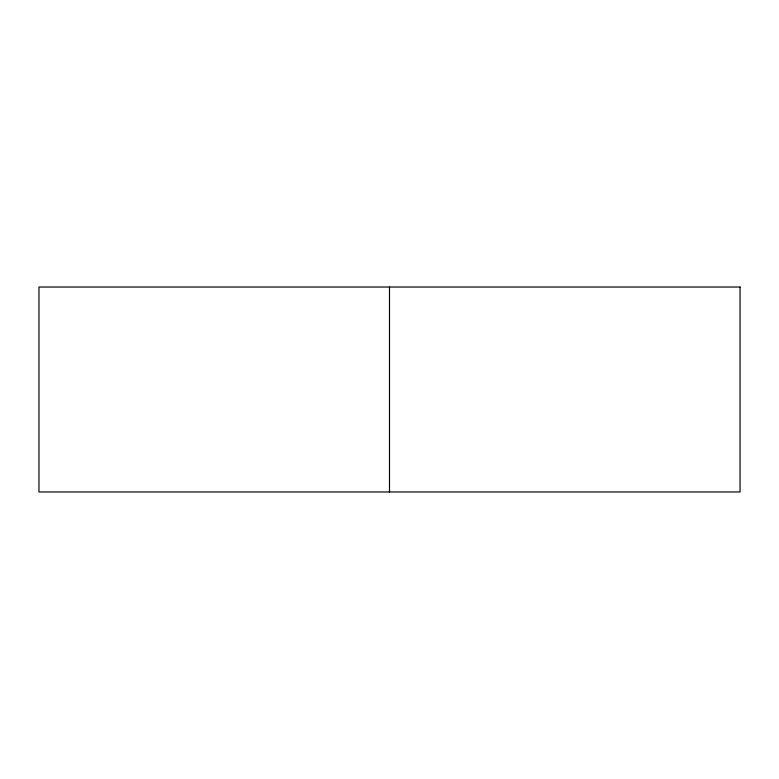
<?xml version="1.0" encoding="UTF-8"?>
<svg xmlns="http://www.w3.org/2000/svg" width="779" height="779" viewBox="0 0 779 779"><rect width="100%" height="100%" fill="white"/><g stroke="black" fill="none" stroke-linecap="round" stroke-linejoin="round"><path stroke-width="1.17" d="M389.5 287.032L389.5 491.968M740.05 287.032L38.95 287.032L38.95 491.968L740.05 491.968L740.05 287.032"/></g></svg>
